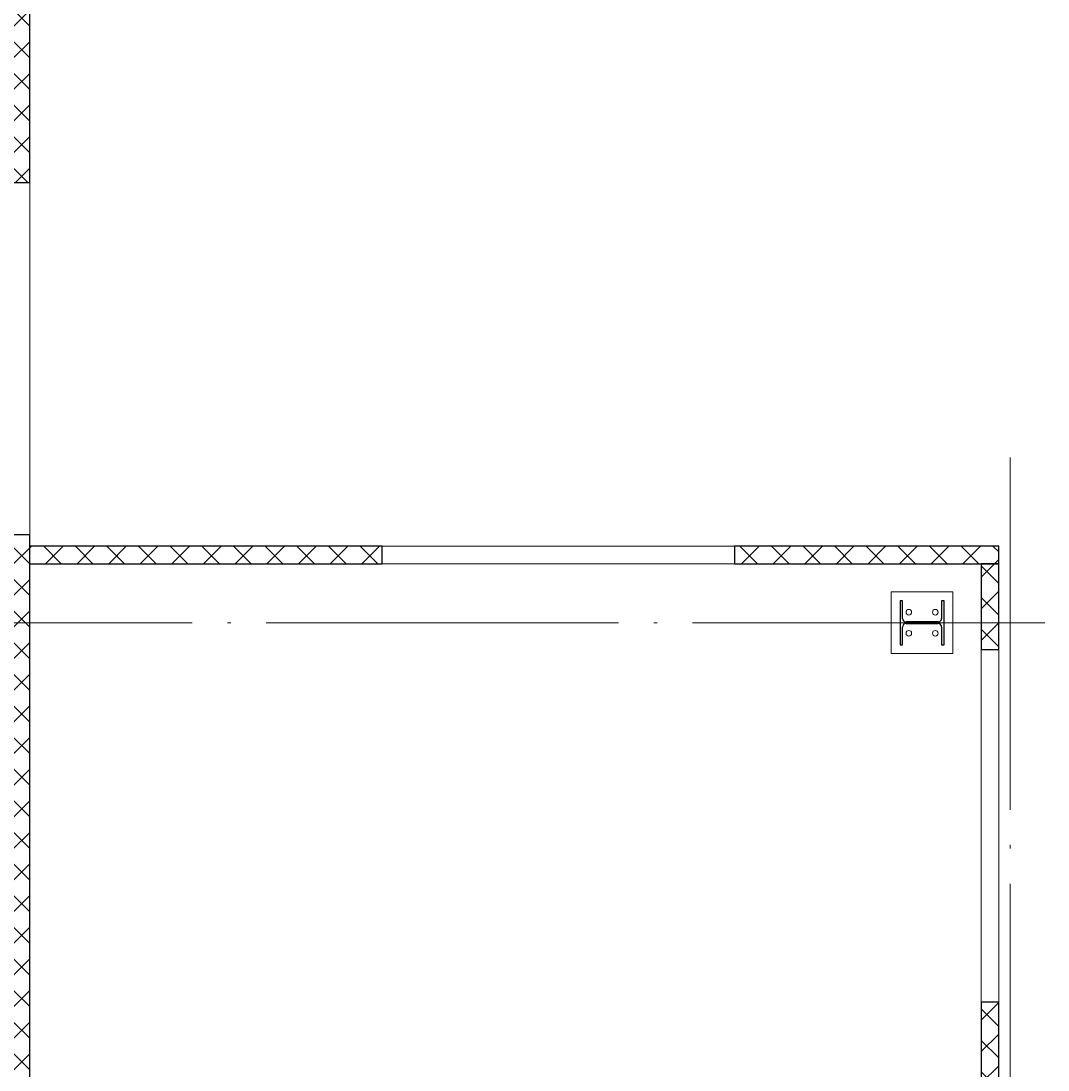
# Model space of a CAD drawing. Extents: x -965262 to 1142518, y -357520 to 71675.
# Drawn here: x 369811 to 375641, y -186592 to -180635 of the extents above; entities that cross this region are included whole.
import ezdxf

# ---------------------------------------------------------------- set-up
doc = ezdxf.new("R2010")
doc.units = 0
doc.header["$LTSCALE"] = 10
doc.linetypes.add('DOTE', pattern=[2.42, 2, -0.2, 0.02, -0.2])
doc.layers.get('0').update_dxf_attribs({"linetype": 'CONTINUOUS', "lineweight": 30})
doc.layers.add('DOTE', color=7, linetype='DOTE', lineweight=9)

msp = doc.modelspace()

# ---------------------------------------------------------------- hatches: boundary and pattern name
at = {"lineweight": 15}
h = msp.add_hatch(dxfattribs=at)
h.set_pattern_fill('ANSI37', scale=40)
h.set_pattern_definition([(45, (327338, -172446.69), (-89.80256, 89.80256), []), (135, (327338, -172446.69), (-89.80256, -89.80256), [])])
h.paths.add_polyline_path([(331925.6, -172387.1), (329675.6, -172487.1)])
h.paths.add_polyline_path([(331925.6, -172387.1), (329925.6, -172487.1)])
h.paths.add_polyline_path([(330925.6, -172387.1), (329925.6, -172387.1), (329925.6, -172487.1), (330925.6, -172487.1)], flags=16)
h.paths.add_polyline_path([(333425.6, -172387.1), (332925.6, -172387.1), (332925.6, -172487.1), (333425.6, -172487.1)], flags=16)
h.paths.add_polyline_path([(333925.6, -172387.1), (333425.6, -172387.1), (333425.6, -172487.1), (333925.6, -172487.1)], flags=16)
h.paths.add_polyline_path([(369860.6, -160352.1), (369760.6, -160352.1), (369760.6, -162352.1), (369860.6, -162352.1)], flags=17)
h.paths.add_polyline_path([(361926, -202651.7), (361826, -202651.7), (361826, -204651.7), (361926, -204651.7)], flags=17)
h.paths.add_polyline_path([(361926, -200651.7), (361826, -200651.7), (361826, -201651.7), (361926, -201651.7)], flags=17)
h.paths.add_polyline_path([(339090.6, -193552.1), (338990.6, -193552.1), (338990.6, -194552.1), (339090.6, -194552.1)], flags=17)
h.paths.add_polyline_path([(339090.6, -190552.1), (338990.6, -190552.1), (338990.6, -192552.1), (339090.6, -192552.1)], flags=17)
h.paths.add_polyline_path([(339090.6, -187552.1), (338990.6, -187552.1), (338990.6, -189552.1), (339090.6, -189552.1)], flags=17)
h.paths.add_polyline_path([(339090.6, -184552.1), (338990.6, -184552.1), (338990.6, -186552.1), (339090.6, -186552.1)], flags=17)
h.paths.add_polyline_path([(339090.6, -181552.1), (338990.6, -181552.1), (338990.6, -183552.1), (339090.6, -183552.1)], flags=17)
h.paths.add_polyline_path([(339090.6, -178552.1), (338990.6, -178552.1), (338990.6, -180552.1), (339090.6, -180552.1)], flags=17)
h.paths.add_polyline_path([(339090.6, -175552.1), (338990.6, -175552.1), (338990.6, -177552.1), (339090.6, -177552.1)], flags=17)
h.paths.add_polyline_path([(339090.6, -173552.1), (338990.6, -173552.1), (338990.6, -174552.1), (339090.6, -174552.1)], flags=17)
h.paths.add_polyline_path([(329925.6, -172387.1), (329925.6, -172487.1)], flags=17)
h.paths.add_polyline_path([(332925.6, -172387.1), (330925.6, -172387.1), (330925.6, -172487.1), (332925.6, -172487.1)], flags=16)
h.paths.add_polyline_path([(335925.6, -172387.1), (333925.6, -172387.1), (333925.6, -172487.1), (335925.6, -172487.1)], flags=16)
h.paths.add_polyline_path([(338925.6, -172387.1), (336925.6, -172387.1), (336925.6, -172487.1), (338925.6, -172487.1)], flags=16)
h.paths.add_polyline_path([(369225.6, -219952.1), (365885.6, -219952.1), (365885.6, -220052.1), (369225.6, -220052.1)])
h.paths.add_polyline_path([(370925.6, -219952.1), (369625.6, -219952.1), (369625.6, -220052.1), (370925.6, -220052.1)])
h.paths.add_polyline_path([(374725.6, -219952.1), (373925.6, -219952.1), (373925.6, -220052.1), (374725.6, -220052.1)])
h.paths.add_polyline_path([(375425.6, -219952.1), (375125.6, -219952.1), (375125.6, -220052.1), (375425.6, -220052.1)])
h.paths.add_polyline_path([(375425.6, -214452.1), (368845.6, -214452.1), (368845.6, -214527.1), (375425.6, -214527.1)])
h.paths.add_polyline_path([(340675.6, -214052.1), (340125.6, -214052.1), (340125.6, -214152.1), (340675.6, -214152.1)])
h.paths.add_polyline_path([(342225.6, -214052.1), (341675.6, -214052.1), (341675.6, -214152.1), (342225.6, -214152.1)])
h.paths.add_polyline_path([(343675.6, -214052.1), (343125.6, -214052.1), (343125.6, -214152.1), (343675.6, -214152.1)])
h.paths.add_polyline_path([(345225.6, -214052.1), (344675.6, -214052.1), (344675.6, -214152.1), (345225.6, -214152.1)])
h.paths.add_polyline_path([(339825.6, -214352.1), (339725.6, -214352.1), (339725.6, -219452.1), (339825.6, -219452.1)])
h.paths.add_polyline_path([(345425.6, -214352.1), (345325.6, -214352.1), (345325.6, -219452.1), (345425.6, -219452.1)])
h.paths.add_polyline_path([(345225.6, -219952.1), (343495.6, -219952.3), (343495.6, -220052.1), (345225.6, -220052.1)])
h.paths.add_polyline_path([(346925.6, -219952.1), (345625.6, -219952.1), (345625.6, -220052.1), (346925.6, -220052.1)])
h.paths.add_polyline_path([(351225.6, -219952.1), (349925.6, -219952.1), (349925.6, -220052.1), (351225.6, -220052.1)])
h.paths.add_polyline_path([(352925.6, -219952.1), (351625.6, -219952.1), (351625.6, -220052.1), (352925.6, -220052.1)])
h.paths.add_polyline_path([(357225.6, -219952.1), (355925.6, -219952.1), (355925.6, -220052.1), (357225.6, -220052.1)])
h.paths.add_polyline_path([(358925.6, -219952.1), (357625.6, -219952.1), (357625.6, -220052.1), (358925.6, -220052.1)])
h.paths.add_polyline_path([(363225.6, -219952.1), (361925.6, -219952.1), (361925.6, -220052.1), (363225.6, -220052.1)])
h.paths.add_polyline_path([(361425.3, -218052.5), (357625.6, -218052.5), (357625.6, -218152.5), (361425.3, -218152.5)])
h.paths.add_polyline_path([(357625.6, -214352.1), (357525.6, -214352.1), (357525.6, -218152.5), (357625.6, -218152.5), (357625.6, -218052.5)])
h.paths.add_polyline_path([(357525.6, -210922.1), (357625.6, -210922.1), (357625.6, -213752.1), (357525.6, -213752.1), (357525.6, -211122.1), (357425.6, -211122.1), (357425.6, -211022.1), (357525.6, -211022.1)])
h.paths.add_polyline_path([(357525.6, -210922.1), (352370.6, -210922.1), (352370.6, -211022.1), (357525.6, -211022.1)])
h.paths.add_polyline_path([(352370.6, -211122.1), (352370.6, -211022.1), (352370.6, -210922.1), (352270.6, -210922.1), (352270.6, -211812.1), (352370.6, -211812.1)])
h.paths.add_polyline_path([(352370.6, -211812.1), (352270.6, -211812.1), (345425.6, -211812.1), (345425.6, -211912.1), (352370.6, -211912.1)])
h.paths.add_polyline_path([(345425.6, -208352.1), (345325.6, -208352.1), (345325.6, -213752.1), (345425.6, -213752.1)])
h.paths.add_polyline_path([(345325.6, -209762.1), (339825.6, -209762.1), (339825.6, -209862.1), (345325.6, -209862.1)])
h.paths.add_polyline_path([(345425.6, -202352.1), (345325.6, -202352.1), (345325.6, -205752.4), (345325.6, -205852.4), (345325.6, -207752.1), (345425.6, -207752.1)])
h.paths.add_polyline_path([(345225.6, -201852.1), (340125.6, -201852.1), (340125.6, -201952.1), (345225.6, -201952.1)])
h.paths.add_polyline_path([(351225.6, -201852.1), (345625.6, -201852.1), (345625.6, -201952.1), (351225.6, -201952.1)])
h.paths.add_polyline_path([(357225.6, -201852.1), (351625.6, -201852.1), (351625.6, -201952.1), (357225.6, -201952.1)])
h.paths.add_polyline_path([(361826, -201852.1), (357625.6, -201852.1), (357625.6, -201952.1), (361826, -201952.1)])
h.paths.add_polyline_path([(361926, -200202.1), (361826, -200202.1), (361826, -205651.7), (361926, -205651.7)])
h.paths.add_polyline_path([(363375.2, -200127.1), (363375.2, -200102.1), (361826, -200102.1), (361826, -200202.1), (363375.2, -200202.1), (363375.2, -200177.1)])
h.paths.add_polyline_path([(363375.2, -205676.7), (363375.2, -205651.7), (361826, -205651.7), (361826, -205751.7), (363375.2, -205751.7), (363375.2, -205726.7)])
h.paths.add_polyline_path([(339825.6, -208352.1), (339725.6, -208352.1), (339725.6, -213752.1), (339825.6, -213752.1)])
h.paths.add_polyline_path([(339825.6, -202352.1), (339725.6, -202352.1), (339725.6, -207752.1), (339825.6, -207752.1)])
h.paths.add_polyline_path([(339825.6, -196652.1), (339725.6, -196652.1), (339725.6, -201752.1), (339825.6, -201752.1)])
h.paths.add_polyline_path([(339725.6, -196052.1), (338990.6, -196052.1), (338990.6, -196152.1), (339725.6, -196152.1)])
h.paths.add_polyline_path([(338990.6, -172387.1), (329925.6, -172387.1), (329925.6, -172487.1), (338990.6, -172487.1)])
h.paths.add_polyline_path([(339421.1, -172002.1), (339090.6, -172002.1), (339090.6, -172102.1), (339421.1, -172102.1)])
h.paths.add_polyline_path([(375640.6, -188912.1), (375360.6, -188912.1), (375360.6, -189012.1), (375640.6, -189012.1)])
h.paths.add_polyline_path([(375360.6, -186452.1), (375260.6, -186452.1), (375260.6, -189012.1), (375360.6, -189012.1)])
h.paths.add_polyline_path([(371960.8, -183617.1), (369860.6, -183617.1), (369860.6, -183717.1), (371960.8, -183717.1)])
h.paths.add_polyline_path([(340860.8, -159617.1), (339751.7, -159617.1), (339751.7, -159717.1), (340860.8, -159717.1)])
h.paths.add_polyline_path([(346860.8, -159617.1), (343860.8, -159617.1), (343860.8, -159717.1), (346860.8, -159717.1)])
h.paths.add_polyline_path([(352860.8, -159617.1), (349860.8, -159617.1), (349860.8, -159717.1), (352860.8, -159717.1)])
h.paths.add_polyline_path([(358860.8, -159617.1), (355860.8, -159617.1), (355860.8, -159717.1), (358860.8, -159717.1)])
h.paths.add_polyline_path([(366860.8, -159617.1), (360860.8, -159617.1), (360860.8, -159717.1), (366860.8, -159717.1)])
h.paths.add_polyline_path([(369760.6, -159617.1), (368860.8, -159617.1), (368860.8, -159717.1), (369760.6, -159717.1)])
h.paths.add_polyline_path([(369860.6, -159617.1), (369760.6, -159617.1), (369760.6, -159717.1), (369760.6, -162982.1), (369860.6, -162982.1)])
h.paths.add_polyline_path([(369860.6, -166242.1), (369760.6, -166242.1), (369760.6, -166552.1), (369860.6, -166552.1)])
h.paths.add_polyline_path([(369860.6, -168552.1), (369760.6, -168552.1), (369760.6, -169552.1), (369860.6, -169552.1)])
h.paths.add_polyline_path([(369860.6, -171552.1), (369760.6, -171552.1), (369760.6, -172552.1), (369860.6, -172552.1)])
h.paths.add_polyline_path([(369860.6, -174552.1), (369760.6, -174552.1), (369760.6, -175552.1), (369860.6, -175552.1)])
h.paths.add_polyline_path([(369860.6, -177552.1), (369760.6, -177552.1), (369760.6, -178552.1), (369860.6, -178552.1)])
h.paths.add_polyline_path([(375360.6, -183617.1), (373760.8, -183617.1), (373760.8, -183717.1), (375360.6, -183717.1)])
h.paths.add_polyline_path([(375360.6, -183717.1), (375260.6, -183717.1), (375260.6, -184652.1), (375360.6, -184652.1)])
h.paths.add_polyline_path([(369860.6, -183552.1), (369760.6, -183552.1), (369760.6, -183807.1), (369760.6, -183927.1), (369760.6, -196052.1), (369860.6, -196052.1)])
h.paths.add_polyline_path([(369860.6, -180552.1), (369760.6, -180552.1), (369760.6, -181552.1), (369860.6, -181552.1)])
h.paths.add_polyline_path([(339090.6, -196052.1), (338990.6, -196052.1), (338990.6, -172002.1), (339090.6, -172002.1)])
h.paths.add_polyline_path([(371960.8, -183717.1), (371860.6, -183717.1), (371860.6, -183617.1), (371960.8, -183617.1)])
h.paths.add_polyline_path([(373760.8, -183717.1), (373860.6, -183717.1), (373860.6, -183617.1), (373760.8, -183617.1)])
h.paths.add_polyline_path([(375360.6, -186204.6), (375260.6, -186204.6), (375260.6, -186452.1), (375360.6, -186452.1)])
h.paths.add_polyline_path([(375360.6, -184204.6), (375260.6, -184204.6), (375260.6, -184652.1), (375360.6, -184652.1)], flags=17)
h.paths.add_polyline_path([(343495.6, -220052.1), (344936.3, -220052.1), (344936.3, -219952.2), (343495.6, -219952.3)])

# ---------------------------------------------------------------- linework, layer by layer
at = {"color": 7, "lineweight": 30}
for p, q in [((369860.6, -181552.1, 8350.5), (369860.6, -180552.1, 8350.5)), ((369760.6, -181552.1, 8350.5), (369860.6, -181552.1, 8350.5)), ((369860.6, -183552.1, 8350.5), (369760.6, -183552.1, 8350.5)), ((369860.6, -196052.1, 8350.5), (369860.6, -183552.1, 8350.5)), ((371860.6, -183617.1, 8350.5), (369860.6, -183617.1, 8350.5)), ((371860.6, -183717.1, 8350.5), (371860.6, -183617.1, 8350.5)), ((373860.6, -183617.1, 8350.5), (373860.6, -183717.1, 8350.5)), ((375360.6, -183617.1, 8350.5), (373860.6, -183617.1, 8350.5)), ((375360.6, -183717.1, 8350.5), (375360.6, -183617.1, 8350.5)), ((369860.6, -183717.1, 8350.5), (371860.6, -183717.1, 8350.5)), ((373860.6, -183717.1, 8350.5), (375360.6, -183717.1, 8350.5)), ((375260.6, -183717.1, 8350.5), (375260.6, -184204.6, 8350.5)), ((375360.6, -183717.1, 8350.5), (375260.6, -183717.1, 8350.5)), ((375360.6, -184204.6, 8350.5), (375360.6, -183717.1, 8350.5)), ((374800.6, -183927.1, 8350.5), (374800.6, -184177.1, 8350.5)), ((374814.6, -183927.1, 8350.5), (374800.6, -183927.1, 8350.5)), ((374814.6, -184027.6, 8350.5), (374814.6, -183927.1, 8350.5)), ((375036.6, -183927.1, 8350.5), (375036.6, -184027.6, 8350.5)), ((375050.6, -183927.1, 8350.5), (375036.6, -183927.1, 8350.5)), ((375050.6, -184177.1, 8350.5), (375050.6, -183927.1, 8350.5)), ((374814.6, -184177.1, 8350.5), (374814.6, -184076.6, 8350.5)), ((375016.6, -184047.6, 8350.5), (374834.6, -184047.6, 8350.5)), ((374834.6, -184056.6, 8350.5), (375016.6, -184056.6, 8350.5)), ((375036.6, -184076.6, 8350.5), (375036.6, -184177.1, 8350.5)), ((374800.6, -184177.1, 8350.5), (374814.6, -184177.1, 8350.5)), ((375036.6, -184177.1, 8350.5), (375050.6, -184177.1, 8350.5)), ((375260.6, -184204.6, 8350.5), (375360.6, -184204.6, 8350.5)), ((375260.6, -186204.6, 8350.5), (375260.6, -189012.1, 8350.5)), ((375260.6, -186204.6, 8350.5), (375360.6, -186204.6, 8350.5)), ((375360.6, -189012.1, 10159), (375360.6, -186204.6, 8350.5))]:
    msp.add_line(p, q, dxfattribs=at)
at = {"color": 7, "lineweight": 15}
for p, q in [((369860.6, -181552.1, 8350.5), (369860.6, -183552.1, 8350.5)), ((371860.6, -183617.1, 8350.5), (373860.6, -183617.1, 8350.5)), ((373860.6, -183717.1, 8350.5), (371860.6, -183717.1, 8350.5)), ((374750.6, -184227.1, 8350.5), (374750.6, -183877.1, 8350.5)), ((374750.6, -183877.1, 8350.5), (375100.6, -183877.1, 8350.5)), ((375100.6, -183877.1, 8350.5), (375100.6, -184227.1, 8350.5)), ((375260.6, -186204.6, 8350.5), (375260.6, -184204.6, 8350.5)), ((375360.6, -184204.6, 8350.5), (375360.6, -186204.6, 8350.5)), ((375100.6, -184227.1, 8350.5), (374750.6, -184227.1, 8350.5))]:
    msp.add_line(p, q, dxfattribs=at)
at = {"color": 7, "lineweight": 0}
msp.add_line((369860.6, -183617.1, 8350.5), (369860.6, -183717.1, 8350.5), dxfattribs=at)
at = {"color": 7, "lineweight": 15}
for centre in [(374850.6, -183992.1, 8350.5), (375000.6, -183992.1, 8350.5), (374850.6, -184112.1, 8350.5), (375000.6, -184112.1, 8350.5)]:
    msp.add_circle(centre, 16, dxfattribs=at)
at = {"color": 7, "lineweight": 30}
for centre, start, end in [((374834.6, -184027.6, 8350.5), 180, 270), ((375016.6, -184027.6, 8350.5), 270, 0), ((374834.6, -184076.6, 8350.5), 90, 180), ((375016.6, -184076.6, 8350.5), 0, 90)]:
    msp.add_arc(centre, 20, start, end, dxfattribs=at)
at = {"layer": 'DOTE', "color": 7, "ltscale": 100, "extrusion": (0, -1, 0)}
msp.add_line((375425.6, -183114.1, 6899.2), (375425.6, -224002.8, 6899.2), dxfattribs=at)
at = {"layer": 'DOTE', "color": 7, "ltscale": 100}
msp.add_line((375622.4, -184052.1, 6899.2), (332817.3, -184052.1, 6899.2), dxfattribs=at)

doc.saveas('drawing.dxf')
